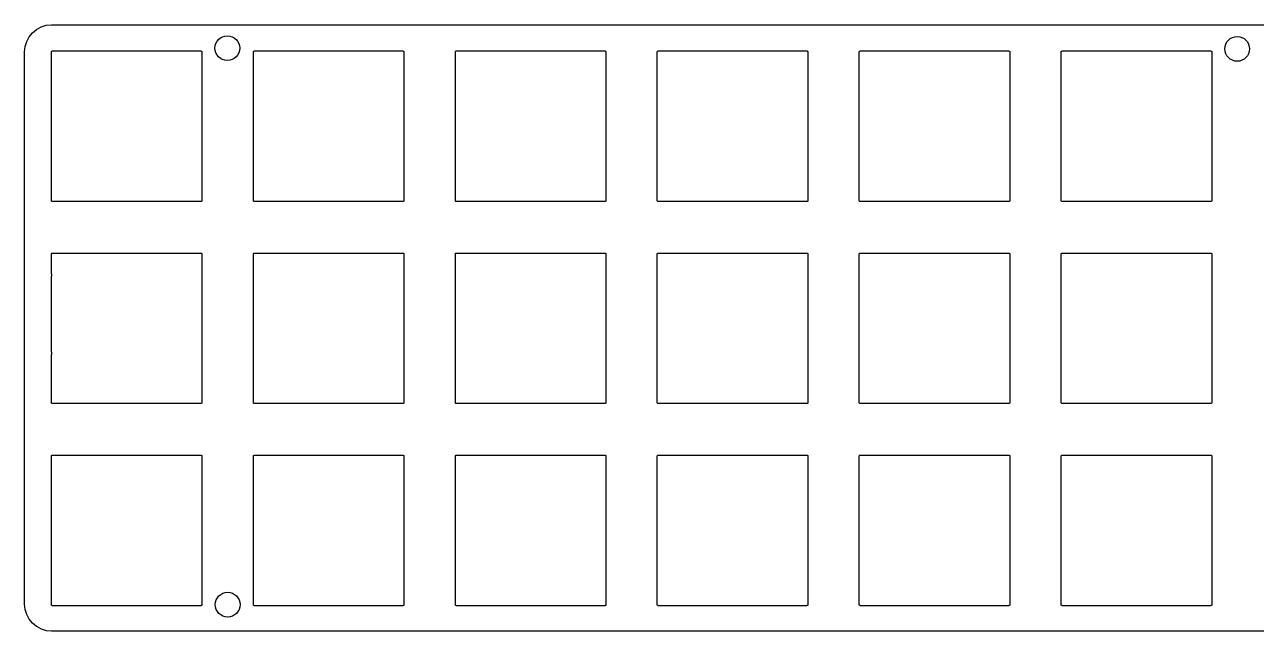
# Model space of a CAD drawing. Extents: x 1.1 to 10.48, y -5.52 to -3.27.
# Drawn here: x 1.1 to 5.674, y -5.518 to -3.266 of the extents above; entities that cross this region are included whole.
import ezdxf

# ---------------------------------------------------------------- set-up
doc = ezdxf.new("R2010")
doc.units = 0
doc.header["$MEASUREMENT"] = 0
doc.layers.get('0').update_dxf_attribs({"linetype": 'CONTINUOUS'})
doc.layers.get('DEFPOINTS').update_dxf_attribs({"linetype": 'CONTINUOUS'})
doc.layers.add('BLACK', color=7, linetype='CONTINUOUS')

msp = doc.modelspace()

# ---------------------------------------------------------------- linework, layer by layer
at = {"linetype": 'BYBLOCK'}
for p, q in [((1.19939, -4.19228), (1.19939, -4.20016)), ((1.19939, -4.48228), (1.19939, -4.49016))]:
    msp.add_line(p, q, dxfattribs=at)
at = {"layer": 'BLACK', "linetype": 'CONTINUOUS'}
for p, q in [((1.12936, -3.29608), (1.14432, -3.2837)), ((1.14432, -3.2837), (1.14433, -3.28369)), ((1.14432, -3.2837), (1.14432, -3.2837)), ((1.14432, -3.2837), (1.14432, -3.2837)), ((1.14433, -3.28369), (1.14441, -3.28364)), ((1.14441, -3.28364), (1.14448, -3.28359)), ((1.14448, -3.28359), (1.16156, -3.27435)), ((1.16156, -3.27435), (1.16157, -3.27435)), ((1.16157, -3.27435), (1.16166, -3.27431)), ((1.16166, -3.27431), (1.16174, -3.27428)), ((1.16174, -3.27428), (1.18029, -3.26854)), ((1.18029, -3.26854), (1.1803, -3.26853)), ((1.18029, -3.26854), (1.18029, -3.26854)), ((1.1803, -3.26853), (1.18039, -3.26852)), ((1.18039, -3.26852), (1.18048, -3.2685)), ((1.18048, -3.2685), (1.19979, -3.26647)), ((1.19979, -3.26647), (1.1998, -3.26647)), ((1.1998, -3.26647), (1.19985, -3.26647)), ((1.19985, -3.26647), (1.19989, -3.26646)), ((1.19989, -3.26646), (1.20054, -3.26646)), ((1.20054, -3.26646), (1.20054, -3.26646)), ((1.20054, -3.26646), (1.20057, -3.26646)), ((1.20057, -3.26646), (1.20058, -3.26646)), ((1.20058, -3.26646), (1.2006, -3.26646)), ((1.2006, -3.26646), (10.37525, -3.26616)), ((1.10204, -3.34733), (1.10765, -3.32874)), ((1.10765, -3.32874), (1.10766, -3.32873)), ((1.10766, -3.32873), (1.10769, -3.32865)), ((1.10769, -3.32865), (1.10773, -3.32857)), ((1.10773, -3.32857), (1.11684, -3.31142)), ((1.11684, -3.31142), (1.11685, -3.31141)), ((1.11685, -3.31141), (1.1169, -3.31133)), ((1.1169, -3.31133), (1.11695, -3.31126)), ((1.11695, -3.31126), (1.12922, -3.29621)), ((1.12922, -3.29621), (1.12923, -3.2962)), ((1.12923, -3.2962), (1.1293, -3.29614)), ((1.1293, -3.29614), (1.12936, -3.29608)), ((1.1, -5.41699), (1.1001, -3.3669)), ((1.1001, -3.3669), (1.10011, -3.36685)), ((1.10011, -3.36685), (1.102, -3.34752)), ((1.10011, -3.36685), (1.10011, -3.36685)), ((1.102, -3.34751), (1.10202, -3.34742)), ((1.102, -3.34752), (1.102, -3.34751)), ((1.10202, -3.34742), (1.10204, -3.34733)), ((1.19937, -3.36783), (1.19945, -3.36706)), ((1.19939, -3.36803), (1.19937, -3.36783)), ((1.19939, -3.91885), (1.19939, -3.36803)), ((1.19945, -3.36706), (1.19967, -3.36632)), ((1.19967, -3.36632), (1.20004, -3.36564)), ((1.20004, -3.36564), (1.20053, -3.36504)), ((1.20053, -3.36504), (1.20113, -3.36455)), ((1.20113, -3.36455), (1.20182, -3.36418)), ((1.20182, -3.36418), (1.20256, -3.36395)), ((1.20256, -3.36395), (1.20314, -3.3639)), ((1.20314, -3.3639), (1.20333, -3.36388)), ((1.20333, -3.36388), (1.20352, -3.3639)), ((1.20352, -3.3639), (1.7543, -3.3639)), ((1.7543, -3.3639), (1.75449, -3.36388)), ((1.75449, -3.36388), (1.75469, -3.3639)), ((1.75469, -3.3639), (1.75526, -3.36395)), ((1.75526, -3.36395), (1.75601, -3.36418)), ((1.75601, -3.36418), (1.75669, -3.36455)), ((1.75669, -3.36455), (1.75729, -3.36504)), ((1.75729, -3.36504), (1.75778, -3.36564)), ((1.75778, -3.36564), (1.75815, -3.36632)), ((1.75815, -3.36632), (1.75837, -3.36706)), ((1.75837, -3.36706), (1.75845, -3.36783)), ((1.75845, -3.36783), (1.75843, -3.36803)), ((1.75843, -3.36803), (1.75843, -3.91885)), ((1.94938, -3.36783), (1.94945, -3.36706)), ((1.94939, -3.36803), (1.94938, -3.36783)), ((1.94939, -3.91885), (1.94939, -3.36803)), ((1.94945, -3.36706), (1.94968, -3.36632)), ((1.94968, -3.36632), (1.95004, -3.36564)), ((1.95004, -3.36564), (1.95053, -3.36504)), ((1.95053, -3.36504), (1.95113, -3.36455)), ((1.95113, -3.36455), (1.95182, -3.36418)), ((1.95182, -3.36418), (1.95256, -3.36395)), ((1.95256, -3.36395), (1.95314, -3.3639)), ((1.95314, -3.3639), (1.95333, -3.36388)), ((1.95333, -3.36388), (1.95352, -3.3639)), ((1.95352, -3.3639), (2.50429, -3.3639)), ((2.50429, -3.3639), (2.50448, -3.36388)), ((2.50448, -3.36388), (2.50468, -3.3639)), ((2.50468, -3.3639), (2.50526, -3.36395)), ((2.50526, -3.36395), (2.506, -3.36418)), ((2.506, -3.36418), (2.50668, -3.36455)), ((2.50668, -3.36455), (2.50728, -3.36504)), ((2.50728, -3.36504), (2.50777, -3.36564)), ((2.50777, -3.36564), (2.50814, -3.36632)), ((2.50814, -3.36632), (2.50836, -3.36706)), ((2.50836, -3.36706), (2.50844, -3.36783)), ((2.50844, -3.36783), (2.50842, -3.36803)), ((2.50842, -3.36803), (2.50842, -3.91885)), ((2.69938, -3.36783), (2.69945, -3.36706)), ((2.69939, -3.36803), (2.69938, -3.36783)), ((2.69939, -3.91885), (2.69939, -3.36803)), ((2.69945, -3.36706), (2.69968, -3.36632)), ((2.69968, -3.36632), (2.70004, -3.36564)), ((2.70004, -3.36564), (2.70053, -3.36504)), ((2.70053, -3.36504), (2.70113, -3.36455)), ((2.70113, -3.36455), (2.70182, -3.36418)), ((2.70182, -3.36418), (2.70256, -3.36395)), ((2.70256, -3.36395), (2.70314, -3.3639)), ((2.70314, -3.3639), (2.70333, -3.36388)), ((2.70333, -3.36388), (2.70352, -3.3639)), ((2.70352, -3.3639), (3.25429, -3.3639)), ((3.25429, -3.3639), (3.25448, -3.36388)), ((3.25448, -3.36388), (3.25468, -3.3639)), ((3.25468, -3.3639), (3.25526, -3.36395)), ((3.25526, -3.36395), (3.256, -3.36418)), ((3.256, -3.36418), (3.25668, -3.36455)), ((3.25668, -3.36455), (3.25728, -3.36504)), ((3.25728, -3.36504), (3.25777, -3.36564)), ((3.25777, -3.36564), (3.25814, -3.36632)), ((3.25814, -3.36632), (3.25836, -3.36706)), ((3.25836, -3.36706), (3.25844, -3.36783)), ((3.25844, -3.36783), (3.25842, -3.36803)), ((3.25842, -3.36803), (3.25842, -3.91885)), ((3.44938, -3.36783), (3.44945, -3.36706)), ((3.44939, -3.36803), (3.44938, -3.36783)), ((3.44939, -3.91885), (3.44939, -3.36803)), ((3.44945, -3.36706), (3.44968, -3.36632)), ((3.44968, -3.36632), (3.45004, -3.36564)), ((3.45004, -3.36564), (3.45053, -3.36504)), ((3.45053, -3.36504), (3.45113, -3.36455)), ((3.45113, -3.36455), (3.45182, -3.36418)), ((3.45182, -3.36418), (3.45256, -3.36395)), ((3.45256, -3.36395), (3.45314, -3.3639)), ((3.45314, -3.3639), (3.45333, -3.36388)), ((3.45333, -3.36388), (3.45352, -3.3639)), ((3.45352, -3.3639), (4.00429, -3.3639)), ((4.00429, -3.3639), (4.00448, -3.36388)), ((4.00448, -3.36388), (4.00468, -3.3639)), ((4.00468, -3.3639), (4.00526, -3.36395)), ((4.00526, -3.36395), (4.006, -3.36418)), ((4.006, -3.36418), (4.00668, -3.36455)), ((4.00668, -3.36455), (4.00728, -3.36504)), ((4.00728, -3.36504), (4.00777, -3.36564)), ((4.00777, -3.36564), (4.00814, -3.36632)), ((4.00814, -3.36632), (4.00836, -3.36706)), ((4.00836, -3.36706), (4.00844, -3.36783)), ((4.00844, -3.36783), (4.00842, -3.36803)), ((4.00842, -3.36803), (4.00842, -3.91885)), ((4.19938, -3.36783), (4.19945, -3.36706)), ((4.19939, -3.36803), (4.19938, -3.36783)), ((4.19939, -3.91885), (4.19939, -3.36803)), ((4.19945, -3.36706), (4.19968, -3.36632)), ((4.19968, -3.36632), (4.20004, -3.36564)), ((4.20004, -3.36564), (4.20053, -3.36504)), ((4.20053, -3.36504), (4.20113, -3.36455)), ((4.20113, -3.36455), (4.20182, -3.36418)), ((4.20182, -3.36418), (4.20256, -3.36395)), ((4.20256, -3.36395), (4.20314, -3.3639)), ((4.20314, -3.3639), (4.20333, -3.36388)), ((4.20333, -3.36388), (4.20352, -3.3639)), ((4.20352, -3.3639), (4.75429, -3.3639)), ((4.75429, -3.3639), (4.75448, -3.36388)), ((4.75448, -3.36388), (4.75468, -3.3639)), ((4.75468, -3.3639), (4.75526, -3.36395)), ((4.75526, -3.36395), (4.756, -3.36418)), ((4.756, -3.36418), (4.75668, -3.36455)), ((4.75668, -3.36455), (4.75728, -3.36504)), ((4.75728, -3.36504), (4.75777, -3.36564)), ((4.75777, -3.36564), (4.75814, -3.36632)), ((4.75814, -3.36632), (4.75836, -3.36706)), ((4.75836, -3.36706), (4.75844, -3.36783)), ((4.75844, -3.36783), (4.75842, -3.36803)), ((4.75842, -3.36803), (4.75842, -3.91885)), ((4.94932, -3.36783), (4.9494, -3.36706)), ((4.94934, -3.36803), (4.94932, -3.36783)), ((4.94934, -3.91885), (4.94934, -3.36803)), ((4.9494, -3.36706), (4.94962, -3.36632)), ((4.94962, -3.36632), (4.94999, -3.36564)), ((4.94999, -3.36564), (4.95048, -3.36504)), ((4.95048, -3.36504), (4.95108, -3.36455)), ((4.95108, -3.36455), (4.95176, -3.36418)), ((4.95176, -3.36418), (4.9525, -3.36395)), ((4.9525, -3.36395), (4.95308, -3.3639)), ((4.95308, -3.3639), (4.95328, -3.36388)), ((4.95328, -3.36388), (4.95347, -3.3639)), ((4.95347, -3.3639), (5.50429, -3.3639)), ((5.50429, -3.3639), (5.50448, -3.36388)), ((5.50448, -3.36388), (5.50468, -3.3639)), ((5.50468, -3.3639), (5.50526, -3.36395)), ((5.50526, -3.36395), (5.506, -3.36418)), ((5.506, -3.36418), (5.50668, -3.36455)), ((5.50668, -3.36455), (5.50728, -3.36504)), ((5.50728, -3.36504), (5.50777, -3.36564)), ((5.50777, -3.36564), (5.50814, -3.36632)), ((5.50814, -3.36632), (5.50836, -3.36706)), ((5.50836, -3.36706), (5.50844, -3.36783)), ((5.50844, -3.36783), (5.50842, -3.36803)), ((5.50842, -3.36803), (5.50842, -3.91885)), ((1.19937, -3.91904), (1.19939, -3.91885)), ((1.19945, -3.91982), (1.19937, -3.91904)), ((1.19967, -3.92056), (1.19945, -3.91982)), ((1.20004, -3.92124), (1.19967, -3.92056)), ((1.20053, -3.92184), (1.20004, -3.92124)), ((1.20113, -3.92233), (1.20053, -3.92184)), ((1.20182, -3.9227), (1.20113, -3.92233)), ((1.20256, -3.92292), (1.20182, -3.9227)), ((1.20333, -3.923), (1.20256, -3.92292)), ((1.20352, -3.92298), (1.20333, -3.923)), ((1.7543, -3.92298), (1.20352, -3.92298)), ((1.75449, -3.923), (1.7543, -3.92298)), ((1.75469, -3.92298), (1.75449, -3.923)), ((1.75526, -3.92292), (1.75469, -3.92298)), ((1.75601, -3.9227), (1.75526, -3.92292)), ((1.75669, -3.92233), (1.75601, -3.9227)), ((1.75729, -3.92184), (1.75669, -3.92233)), ((1.75778, -3.92124), (1.75729, -3.92184)), ((1.75815, -3.92056), (1.75778, -3.92124)), ((1.75837, -3.91982), (1.75815, -3.92056)), ((1.75845, -3.91904), (1.75837, -3.91982)), ((1.75843, -3.91885), (1.75845, -3.91904)), ((1.94938, -3.91904), (1.94939, -3.91885)), ((1.94945, -3.91982), (1.94938, -3.91904)), ((1.94968, -3.92056), (1.94945, -3.91982)), ((1.95004, -3.92124), (1.94968, -3.92056)), ((1.95053, -3.92184), (1.95004, -3.92124)), ((1.95113, -3.92233), (1.95053, -3.92184)), ((1.95182, -3.9227), (1.95113, -3.92233)), ((1.95256, -3.92292), (1.95182, -3.9227)), ((1.95333, -3.923), (1.95256, -3.92292)), ((1.95352, -3.92298), (1.95333, -3.923)), ((2.50429, -3.92298), (1.95352, -3.92298)), ((2.50448, -3.923), (2.50429, -3.92298)), ((2.50468, -3.92298), (2.50448, -3.923)), ((2.50526, -3.92292), (2.50468, -3.92298)), ((2.506, -3.9227), (2.50526, -3.92292)), ((2.50668, -3.92233), (2.506, -3.9227)), ((2.50728, -3.92184), (2.50668, -3.92233)), ((2.50777, -3.92124), (2.50728, -3.92184)), ((2.50814, -3.92056), (2.50777, -3.92124)), ((2.50836, -3.91982), (2.50814, -3.92056)), ((2.50844, -3.91904), (2.50836, -3.91982)), ((2.50842, -3.91885), (2.50844, -3.91904)), ((2.69938, -3.91904), (2.69939, -3.91885)), ((2.69945, -3.91982), (2.69938, -3.91904)), ((2.69968, -3.92056), (2.69945, -3.91982)), ((2.70004, -3.92124), (2.69968, -3.92056)), ((2.70053, -3.92184), (2.70004, -3.92124)), ((2.70113, -3.92233), (2.70053, -3.92184)), ((2.70182, -3.9227), (2.70113, -3.92233)), ((2.70256, -3.92292), (2.70182, -3.9227)), ((2.70333, -3.923), (2.70256, -3.92292)), ((2.70352, -3.92298), (2.70333, -3.923)), ((3.25429, -3.92298), (2.70352, -3.92298)), ((3.25448, -3.923), (3.25429, -3.92298)), ((3.25468, -3.92298), (3.25448, -3.923)), ((3.25526, -3.92292), (3.25468, -3.92298)), ((3.256, -3.9227), (3.25526, -3.92292)), ((3.25668, -3.92233), (3.256, -3.9227)), ((3.25728, -3.92184), (3.25668, -3.92233)), ((3.25777, -3.92124), (3.25728, -3.92184)), ((3.25814, -3.92056), (3.25777, -3.92124)), ((3.25836, -3.91982), (3.25814, -3.92056)), ((3.25844, -3.91904), (3.25836, -3.91982)), ((3.25842, -3.91885), (3.25844, -3.91904)), ((3.44938, -3.91904), (3.44939, -3.91885)), ((3.44945, -3.91982), (3.44938, -3.91904)), ((3.44968, -3.92056), (3.44945, -3.91982)), ((3.45004, -3.92124), (3.44968, -3.92056)), ((3.45053, -3.92184), (3.45004, -3.92124)), ((3.45113, -3.92233), (3.45053, -3.92184)), ((3.45182, -3.9227), (3.45113, -3.92233)), ((3.45256, -3.92292), (3.45182, -3.9227)), ((3.45333, -3.923), (3.45256, -3.92292)), ((3.45352, -3.92298), (3.45333, -3.923)), ((4.00429, -3.92298), (3.45352, -3.92298)), ((4.00448, -3.923), (4.00429, -3.92298)), ((4.00468, -3.92298), (4.00448, -3.923)), ((4.00526, -3.92292), (4.00468, -3.92298)), ((4.006, -3.9227), (4.00526, -3.92292)), ((4.00668, -3.92233), (4.006, -3.9227)), ((4.00728, -3.92184), (4.00668, -3.92233)), ((4.00777, -3.92124), (4.00728, -3.92184)), ((4.00814, -3.92056), (4.00777, -3.92124)), ((4.00836, -3.91982), (4.00814, -3.92056)), ((4.00844, -3.91904), (4.00836, -3.91982)), ((4.00842, -3.91885), (4.00844, -3.91904)), ((4.19938, -3.91904), (4.19939, -3.91885)), ((4.19945, -3.91982), (4.19938, -3.91904)), ((4.19968, -3.92056), (4.19945, -3.91982)), ((4.20004, -3.92124), (4.19968, -3.92056)), ((4.20053, -3.92184), (4.20004, -3.92124)), ((4.20113, -3.92233), (4.20053, -3.92184)), ((4.20182, -3.9227), (4.20113, -3.92233)), ((4.20256, -3.92292), (4.20182, -3.9227)), ((4.20333, -3.923), (4.20256, -3.92292)), ((4.20352, -3.92298), (4.20333, -3.923)), ((4.75429, -3.92298), (4.20352, -3.92298)), ((4.75448, -3.923), (4.75429, -3.92298)), ((4.75468, -3.92298), (4.75448, -3.923)), ((4.75526, -3.92292), (4.75468, -3.92298)), ((4.756, -3.9227), (4.75526, -3.92292)), ((4.75668, -3.92233), (4.756, -3.9227)), ((4.75728, -3.92184), (4.75668, -3.92233)), ((4.75777, -3.92124), (4.75728, -3.92184)), ((4.75814, -3.92056), (4.75777, -3.92124)), ((4.75836, -3.91982), (4.75814, -3.92056)), ((4.75844, -3.91904), (4.75836, -3.91982)), ((4.75842, -3.91885), (4.75844, -3.91904)), ((4.94932, -3.91904), (4.94934, -3.91885)), ((4.9494, -3.91982), (4.94932, -3.91904)), ((4.94962, -3.92056), (4.9494, -3.91982)), ((4.94999, -3.92124), (4.94962, -3.92056)), ((4.95048, -3.92184), (4.94999, -3.92124)), ((4.95108, -3.92233), (4.95048, -3.92184)), ((4.95176, -3.9227), (4.95108, -3.92233)), ((4.9525, -3.92292), (4.95176, -3.9227)), ((4.95328, -3.923), (4.9525, -3.92292)), ((4.95347, -3.92298), (4.95328, -3.923)), ((5.50429, -3.92298), (4.95347, -3.92298)), ((5.50448, -3.923), (5.50429, -3.92298)), ((5.50468, -3.92298), (5.50448, -3.923)), ((5.50526, -3.92292), (5.50468, -3.92298)), ((5.506, -3.9227), (5.50526, -3.92292)), ((5.50668, -3.92233), (5.506, -3.9227)), ((5.50728, -3.92184), (5.50668, -3.92233)), ((5.50777, -3.92124), (5.50728, -3.92184)), ((5.50814, -3.92056), (5.50777, -3.92124)), ((5.50836, -3.91982), (5.50814, -3.92056)), ((5.50844, -3.91904), (5.50836, -3.91982)), ((5.50842, -3.91885), (5.50844, -3.91904)), ((1.19945, -4.11706), (1.19967, -4.11632)), ((1.19967, -4.11632), (1.20004, -4.11564)), ((1.20004, -4.11564), (1.20053, -4.11504)), ((1.20053, -4.11504), (1.20113, -4.11455)), ((1.20113, -4.11455), (1.20182, -4.11418)), ((1.20182, -4.11418), (1.20256, -4.11395)), ((1.20256, -4.11395), (1.20314, -4.1139)), ((1.20314, -4.1139), (1.20333, -4.11388)), ((1.20333, -4.11388), (1.20352, -4.1139)), ((1.20352, -4.1139), (1.7543, -4.1139)), ((1.7543, -4.1139), (1.75449, -4.11388)), ((1.75449, -4.11388), (1.75469, -4.1139)), ((1.75469, -4.1139), (1.75526, -4.11395)), ((1.75526, -4.11395), (1.75601, -4.11418)), ((1.75601, -4.11418), (1.75669, -4.11455)), ((1.75669, -4.11455), (1.75729, -4.11504)), ((1.75729, -4.11504), (1.75778, -4.11564)), ((1.75778, -4.11564), (1.75815, -4.11632)), ((1.75815, -4.11632), (1.75837, -4.11706)), ((1.94945, -4.11706), (1.94968, -4.11632)), ((1.94968, -4.11632), (1.95004, -4.11564)), ((1.95004, -4.11564), (1.95053, -4.11504)), ((1.95053, -4.11504), (1.95113, -4.11455)), ((1.95113, -4.11455), (1.95182, -4.11418)), ((1.95182, -4.11418), (1.95256, -4.11395)), ((1.95256, -4.11395), (1.95314, -4.1139)), ((1.95314, -4.1139), (1.95333, -4.11388)), ((1.95333, -4.11388), (1.95352, -4.1139)), ((1.95352, -4.1139), (2.50429, -4.1139)), ((2.50429, -4.1139), (2.50448, -4.11388)), ((2.50448, -4.11388), (2.50468, -4.1139)), ((2.50468, -4.1139), (2.50526, -4.11395)), ((2.50526, -4.11395), (2.506, -4.11418)), ((2.506, -4.11418), (2.50668, -4.11455)), ((2.50668, -4.11455), (2.50728, -4.11504)), ((2.50728, -4.11504), (2.50777, -4.11564)), ((2.50777, -4.11564), (2.50814, -4.11632)), ((2.50814, -4.11632), (2.50836, -4.11706)), ((2.69945, -4.11706), (2.69968, -4.11632)), ((2.69968, -4.11632), (2.70004, -4.11564)), ((2.70004, -4.11564), (2.70053, -4.11504)), ((2.70053, -4.11504), (2.70113, -4.11455)), ((2.70113, -4.11455), (2.70182, -4.11418)), ((2.70182, -4.11418), (2.70256, -4.11395)), ((2.70256, -4.11395), (2.70314, -4.1139)), ((2.70314, -4.1139), (2.70333, -4.11388)), ((2.70333, -4.11388), (2.70352, -4.1139)), ((2.70352, -4.1139), (3.25429, -4.1139)), ((3.25429, -4.1139), (3.25448, -4.11388)), ((3.25448, -4.11388), (3.25468, -4.1139)), ((3.25468, -4.1139), (3.25526, -4.11395)), ((3.25526, -4.11395), (3.256, -4.11418)), ((3.256, -4.11418), (3.25668, -4.11455)), ((3.25668, -4.11455), (3.25728, -4.11504)), ((3.25728, -4.11504), (3.25777, -4.11564)), ((3.25777, -4.11564), (3.25814, -4.11632)), ((3.25814, -4.11632), (3.25836, -4.11706)), ((3.44945, -4.11706), (3.44968, -4.11632)), ((3.44968, -4.11632), (3.45004, -4.11564)), ((3.45004, -4.11564), (3.45053, -4.11504)), ((3.45053, -4.11504), (3.45113, -4.11455)), ((3.45113, -4.11455), (3.45182, -4.11418)), ((3.45182, -4.11418), (3.45256, -4.11395)), ((3.45256, -4.11395), (3.45314, -4.1139)), ((3.45314, -4.1139), (3.45333, -4.11388)), ((3.45333, -4.11388), (3.45352, -4.1139)), ((3.45352, -4.1139), (4.00429, -4.1139)), ((4.00429, -4.1139), (4.00448, -4.11388)), ((4.00448, -4.11388), (4.00468, -4.1139)), ((4.00468, -4.1139), (4.00526, -4.11395)), ((4.00526, -4.11395), (4.006, -4.11418)), ((4.006, -4.11418), (4.00668, -4.11455)), ((4.00668, -4.11455), (4.00728, -4.11504)), ((4.00728, -4.11504), (4.00777, -4.11564)), ((4.00777, -4.11564), (4.00814, -4.11632)), ((4.00814, -4.11632), (4.00836, -4.11706)), ((4.19945, -4.11706), (4.19968, -4.11632)), ((4.19968, -4.11632), (4.20004, -4.11564)), ((4.20004, -4.11564), (4.20053, -4.11504)), ((4.20053, -4.11504), (4.20113, -4.11455)), ((4.20113, -4.11455), (4.20182, -4.11418)), ((4.20182, -4.11418), (4.20256, -4.11395)), ((4.20256, -4.11395), (4.20314, -4.1139)), ((4.20314, -4.1139), (4.20333, -4.11388)), ((4.20333, -4.11388), (4.20352, -4.1139)), ((4.20352, -4.1139), (4.75429, -4.1139)), ((4.75429, -4.1139), (4.75448, -4.11388)), ((4.75448, -4.11388), (4.75468, -4.1139)), ((4.75468, -4.1139), (4.75526, -4.11395)), ((4.75526, -4.11395), (4.756, -4.11418)), ((4.756, -4.11418), (4.75668, -4.11455)), ((4.75668, -4.11455), (4.75728, -4.11504)), ((4.75728, -4.11504), (4.75777, -4.11564)), ((4.75777, -4.11564), (4.75814, -4.11632)), ((4.75814, -4.11632), (4.75836, -4.11706)), ((4.9494, -4.11706), (4.94962, -4.11632)), ((4.94962, -4.11632), (4.94999, -4.11564)), ((4.94999, -4.11564), (4.95048, -4.11504)), ((4.95048, -4.11504), (4.95108, -4.11455)), ((4.95108, -4.11455), (4.95176, -4.11418)), ((4.95176, -4.11418), (4.9525, -4.11395)), ((4.9525, -4.11395), (4.95308, -4.1139)), ((4.95308, -4.1139), (4.95328, -4.11388)), ((4.95328, -4.11388), (4.95347, -4.1139)), ((4.95347, -4.1139), (5.50429, -4.1139)), ((5.50429, -4.1139), (5.50448, -4.11388)), ((5.50448, -4.11388), (5.50468, -4.1139)), ((5.50468, -4.1139), (5.50526, -4.11395)), ((5.50526, -4.11395), (5.506, -4.11418)), ((5.506, -4.11418), (5.50668, -4.11455)), ((5.50668, -4.11455), (5.50728, -4.11504)), ((5.50728, -4.11504), (5.50777, -4.11564)), ((5.50777, -4.11564), (5.50814, -4.11632)), ((5.50814, -4.11632), (5.50836, -4.11706)), ((1.19937, -4.11783), (1.19945, -4.11706)), ((1.19939, -4.11803), (1.19937, -4.11783)), ((1.19939, -4.19228), (1.19939, -4.11803)), ((1.75837, -4.11706), (1.75845, -4.11783)), ((1.75845, -4.11783), (1.75843, -4.11803)), ((1.75843, -4.11803), (1.75843, -4.66886)), ((1.94938, -4.11783), (1.94945, -4.11706)), ((1.94939, -4.11803), (1.94938, -4.11783)), ((1.94939, -4.66886), (1.94939, -4.11803)), ((2.50836, -4.11706), (2.50844, -4.11783)), ((2.50844, -4.11783), (2.50842, -4.11803)), ((2.50842, -4.11803), (2.50842, -4.66886)), ((2.69938, -4.11783), (2.69945, -4.11706)), ((2.69939, -4.11803), (2.69938, -4.11783)), ((2.69939, -4.66886), (2.69939, -4.11803)), ((3.25836, -4.11706), (3.25844, -4.11783)), ((3.25844, -4.11783), (3.25842, -4.11803)), ((3.25842, -4.11803), (3.25842, -4.66886)), ((3.44938, -4.11783), (3.44945, -4.11706)), ((3.44939, -4.11803), (3.44938, -4.11783)), ((3.44939, -4.66886), (3.44939, -4.11803)), ((4.00836, -4.11706), (4.00844, -4.11783)), ((4.00844, -4.11783), (4.00842, -4.11803)), ((4.00842, -4.11803), (4.00842, -4.66886)), ((4.19938, -4.11783), (4.19945, -4.11706)), ((4.19939, -4.11803), (4.19938, -4.11783)), ((4.19939, -4.66886), (4.19939, -4.11803)), ((4.75836, -4.11706), (4.75844, -4.11783)), ((4.75844, -4.11783), (4.75842, -4.11803)), ((4.75842, -4.11803), (4.75842, -4.66886)), ((4.94932, -4.11783), (4.9494, -4.11706)), ((4.94934, -4.11803), (4.94932, -4.11783)), ((4.94934, -4.66886), (4.94934, -4.11803)), ((5.50836, -4.11706), (5.50844, -4.11783)), ((5.50844, -4.11783), (5.50842, -4.11803)), ((5.50842, -4.11803), (5.50842, -4.66886)), ((1.19939, -4.48228), (1.19939, -4.20016)), ((1.19939, -4.66886), (1.19939, -4.49016)), ((1.19937, -4.66905), (1.19939, -4.66886)), ((1.19945, -4.66982), (1.19937, -4.66905)), ((1.19967, -4.67057), (1.19945, -4.66982)), ((1.20004, -4.67125), (1.19967, -4.67057)), ((1.20046, -4.67176), (1.20004, -4.67125)), ((1.20053, -4.67185), (1.20046, -4.67176)), ((1.20113, -4.67234), (1.20053, -4.67185)), ((1.20182, -4.67271), (1.20113, -4.67234)), ((1.20256, -4.67293), (1.20182, -4.67271)), ((1.20333, -4.67301), (1.20256, -4.67293)), ((1.20352, -4.67299), (1.20333, -4.67301)), ((1.7543, -4.67299), (1.20352, -4.67299)), ((1.75449, -4.67301), (1.7543, -4.67299)), ((1.75469, -4.67299), (1.75449, -4.67301)), ((1.75526, -4.67293), (1.75469, -4.67299)), ((1.75601, -4.67271), (1.75526, -4.67293)), ((1.75669, -4.67234), (1.75601, -4.67271)), ((1.75729, -4.67185), (1.75669, -4.67234)), ((1.75778, -4.67125), (1.75729, -4.67185)), ((1.75815, -4.67057), (1.75778, -4.67125)), ((1.75837, -4.66982), (1.75815, -4.67057)), ((1.75845, -4.66905), (1.75837, -4.66982)), ((1.75843, -4.66886), (1.75845, -4.66905)), ((1.94938, -4.66905), (1.94939, -4.66886)), ((1.94945, -4.66982), (1.94938, -4.66905)), ((1.94968, -4.67057), (1.94945, -4.66982)), ((1.95004, -4.67125), (1.94968, -4.67057)), ((1.95046, -4.67176), (1.95004, -4.67125)), ((1.95053, -4.67185), (1.95046, -4.67176)), ((1.95113, -4.67234), (1.95053, -4.67185)), ((1.95182, -4.67271), (1.95113, -4.67234)), ((1.95256, -4.67293), (1.95182, -4.67271)), ((1.95333, -4.67301), (1.95256, -4.67293)), ((1.95352, -4.67299), (1.95333, -4.67301)), ((2.50429, -4.67299), (1.95352, -4.67299)), ((2.50448, -4.67301), (2.50429, -4.67299)), ((2.50468, -4.67299), (2.50448, -4.67301)), ((2.50526, -4.67293), (2.50468, -4.67299)), ((2.506, -4.67271), (2.50526, -4.67293)), ((2.50668, -4.67234), (2.506, -4.67271)), ((2.50728, -4.67185), (2.50668, -4.67234)), ((2.50777, -4.67125), (2.50728, -4.67185)), ((2.50814, -4.67057), (2.50777, -4.67125)), ((2.50836, -4.66982), (2.50814, -4.67057)), ((2.50844, -4.66905), (2.50836, -4.66982)), ((2.50842, -4.66886), (2.50844, -4.66905)), ((2.69938, -4.66905), (2.69939, -4.66886)), ((2.69945, -4.66982), (2.69938, -4.66905)), ((2.69968, -4.67057), (2.69945, -4.66982)), ((2.70004, -4.67125), (2.69968, -4.67057)), ((2.70046, -4.67176), (2.70004, -4.67125)), ((2.70053, -4.67185), (2.70046, -4.67176)), ((2.70113, -4.67234), (2.70053, -4.67185)), ((2.70182, -4.67271), (2.70113, -4.67234)), ((2.70256, -4.67293), (2.70182, -4.67271)), ((2.70333, -4.67301), (2.70256, -4.67293)), ((2.70352, -4.67299), (2.70333, -4.67301)), ((3.25429, -4.67299), (2.70352, -4.67299)), ((3.25448, -4.67301), (3.25429, -4.67299)), ((3.25468, -4.67299), (3.25448, -4.67301)), ((3.25526, -4.67293), (3.25468, -4.67299)), ((3.256, -4.67271), (3.25526, -4.67293)), ((3.25668, -4.67234), (3.256, -4.67271)), ((3.25728, -4.67185), (3.25668, -4.67234)), ((3.25777, -4.67125), (3.25728, -4.67185)), ((3.25814, -4.67057), (3.25777, -4.67125)), ((3.25836, -4.66982), (3.25814, -4.67057)), ((3.25844, -4.66905), (3.25836, -4.66982)), ((3.25842, -4.66886), (3.25844, -4.66905)), ((3.44938, -4.66905), (3.44939, -4.66886)), ((3.44945, -4.66982), (3.44938, -4.66905)), ((3.44968, -4.67057), (3.44945, -4.66982)), ((3.45004, -4.67125), (3.44968, -4.67057)), ((3.45046, -4.67176), (3.45004, -4.67125)), ((3.45053, -4.67185), (3.45046, -4.67176)), ((3.45113, -4.67234), (3.45053, -4.67185)), ((3.45182, -4.67271), (3.45113, -4.67234)), ((3.45256, -4.67293), (3.45182, -4.67271)), ((3.45333, -4.67301), (3.45256, -4.67293)), ((3.45352, -4.67299), (3.45333, -4.67301)), ((4.00429, -4.67299), (3.45352, -4.67299)), ((4.00448, -4.67301), (4.00429, -4.67299)), ((4.00468, -4.67299), (4.00448, -4.67301)), ((4.00526, -4.67293), (4.00468, -4.67299)), ((4.006, -4.67271), (4.00526, -4.67293)), ((4.00668, -4.67234), (4.006, -4.67271)), ((4.00728, -4.67185), (4.00668, -4.67234)), ((4.00777, -4.67125), (4.00728, -4.67185)), ((4.00814, -4.67057), (4.00777, -4.67125)), ((4.00836, -4.66982), (4.00814, -4.67057)), ((4.00844, -4.66905), (4.00836, -4.66982)), ((4.00842, -4.66886), (4.00844, -4.66905)), ((4.19938, -4.66905), (4.19939, -4.66886)), ((4.19945, -4.66982), (4.19938, -4.66905)), ((4.19968, -4.67057), (4.19945, -4.66982)), ((4.20004, -4.67125), (4.19968, -4.67057)), ((4.20046, -4.67176), (4.20004, -4.67125)), ((4.20053, -4.67185), (4.20046, -4.67176)), ((4.20113, -4.67234), (4.20053, -4.67185)), ((4.20182, -4.67271), (4.20113, -4.67234)), ((4.20256, -4.67293), (4.20182, -4.67271)), ((4.20333, -4.67301), (4.20256, -4.67293)), ((4.20352, -4.67299), (4.20333, -4.67301)), ((4.75429, -4.67299), (4.20352, -4.67299)), ((4.75448, -4.67301), (4.75429, -4.67299)), ((4.75468, -4.67299), (4.75448, -4.67301)), ((4.75526, -4.67293), (4.75468, -4.67299)), ((4.756, -4.67271), (4.75526, -4.67293)), ((4.75668, -4.67234), (4.756, -4.67271)), ((4.75728, -4.67185), (4.75668, -4.67234)), ((4.75777, -4.67125), (4.75728, -4.67185)), ((4.75814, -4.67057), (4.75777, -4.67125)), ((4.75836, -4.66982), (4.75814, -4.67057)), ((4.75844, -4.66905), (4.75836, -4.66982)), ((4.75842, -4.66886), (4.75844, -4.66905)), ((4.94932, -4.66905), (4.94934, -4.66886)), ((4.9494, -4.66982), (4.94932, -4.66905)), ((4.94962, -4.67057), (4.9494, -4.66982)), ((4.94999, -4.67125), (4.94962, -4.67057)), ((4.9504, -4.67176), (4.94999, -4.67125)), ((4.95048, -4.67185), (4.9504, -4.67176)), ((4.95108, -4.67234), (4.95048, -4.67185)), ((4.95176, -4.67271), (4.95108, -4.67234)), ((4.9525, -4.67293), (4.95176, -4.67271)), ((4.95328, -4.67301), (4.9525, -4.67293)), ((4.95347, -4.67299), (4.95328, -4.67301)), ((5.50429, -4.67299), (4.95347, -4.67299)), ((5.50448, -4.67301), (5.50429, -4.67299)), ((5.50468, -4.67299), (5.50448, -4.67301)), ((5.50526, -4.67293), (5.50468, -4.67299)), ((5.506, -4.67271), (5.50526, -4.67293)), ((5.50668, -4.67234), (5.506, -4.67271)), ((5.50728, -4.67185), (5.50668, -4.67234)), ((5.50777, -4.67125), (5.50728, -4.67185)), ((5.50814, -4.67057), (5.50777, -4.67125)), ((5.50836, -4.66982), (5.50814, -4.67057)), ((5.50844, -4.66905), (5.50836, -4.66982)), ((5.50842, -4.66886), (5.50844, -4.66905)), ((1.19937, -4.86783), (1.19945, -4.86706)), ((1.19939, -4.86803), (1.19937, -4.86783)), ((1.19939, -5.41886), (1.19939, -4.86803)), ((1.19945, -4.86706), (1.19967, -4.86632)), ((1.19967, -4.86632), (1.20004, -4.86564)), ((1.20004, -4.86564), (1.20053, -4.86504)), ((1.20053, -4.86504), (1.20113, -4.86455)), ((1.20113, -4.86455), (1.20182, -4.86418)), ((1.20182, -4.86418), (1.20256, -4.86395)), ((1.20256, -4.86395), (1.20314, -4.8639)), ((1.20314, -4.8639), (1.20333, -4.86388)), ((1.20333, -4.86388), (1.20352, -4.8639)), ((1.20352, -4.8639), (1.7543, -4.8639)), ((1.7543, -4.8639), (1.75449, -4.86388)), ((1.75449, -4.86388), (1.75469, -4.8639)), ((1.75469, -4.8639), (1.75526, -4.86395)), ((1.75526, -4.86395), (1.75601, -4.86418)), ((1.75601, -4.86418), (1.75669, -4.86455)), ((1.75669, -4.86455), (1.75729, -4.86504)), ((1.75729, -4.86504), (1.75778, -4.86564)), ((1.75778, -4.86564), (1.75815, -4.86632)), ((1.75815, -4.86632), (1.75837, -4.86706)), ((1.75837, -4.86706), (1.75845, -4.86783)), ((1.75845, -4.86783), (1.75843, -4.86803)), ((1.75843, -4.86803), (1.75843, -5.41886)), ((1.94938, -4.86783), (1.94945, -4.86706)), ((1.94939, -4.86803), (1.94938, -4.86783)), ((1.94939, -5.41886), (1.94939, -4.86803)), ((1.94945, -4.86706), (1.94968, -4.86632)), ((1.94968, -4.86632), (1.95004, -4.86564)), ((1.95004, -4.86564), (1.95053, -4.86504)), ((1.95053, -4.86504), (1.95113, -4.86455)), ((1.95113, -4.86455), (1.95182, -4.86418)), ((1.95182, -4.86418), (1.95256, -4.86395)), ((1.95256, -4.86395), (1.95314, -4.8639)), ((1.95314, -4.8639), (1.95333, -4.86388)), ((1.95333, -4.86388), (1.95352, -4.8639)), ((1.95352, -4.8639), (2.50429, -4.8639)), ((2.50429, -4.8639), (2.50448, -4.86388)), ((2.50448, -4.86388), (2.50468, -4.8639)), ((2.50468, -4.8639), (2.50526, -4.86395)), ((2.50526, -4.86395), (2.506, -4.86418)), ((2.506, -4.86418), (2.50668, -4.86455)), ((2.50668, -4.86455), (2.50728, -4.86504)), ((2.50728, -4.86504), (2.50777, -4.86564)), ((2.50777, -4.86564), (2.50814, -4.86632)), ((2.50814, -4.86632), (2.50836, -4.86706)), ((2.50836, -4.86706), (2.50844, -4.86783)), ((2.50844, -4.86783), (2.50842, -4.86803)), ((2.50842, -4.86803), (2.50842, -5.41886)), ((2.69938, -4.86783), (2.69945, -4.86706)), ((2.69939, -4.86803), (2.69938, -4.86783)), ((2.69939, -5.41886), (2.69939, -4.86803)), ((2.69945, -4.86706), (2.69968, -4.86632)), ((2.69968, -4.86632), (2.70004, -4.86564)), ((2.70004, -4.86564), (2.70053, -4.86504)), ((2.70053, -4.86504), (2.70113, -4.86455)), ((2.70113, -4.86455), (2.70182, -4.86418)), ((2.70182, -4.86418), (2.70256, -4.86395)), ((2.70256, -4.86395), (2.70314, -4.8639)), ((2.70314, -4.8639), (2.70333, -4.86388)), ((2.70333, -4.86388), (2.70352, -4.8639)), ((2.70352, -4.8639), (3.25429, -4.8639)), ((3.25429, -4.8639), (3.25448, -4.86388)), ((3.25448, -4.86388), (3.25468, -4.8639)), ((3.25468, -4.8639), (3.25526, -4.86395)), ((3.25526, -4.86395), (3.256, -4.86418)), ((3.256, -4.86418), (3.25668, -4.86455)), ((3.25668, -4.86455), (3.25728, -4.86504)), ((3.25728, -4.86504), (3.25777, -4.86564)), ((3.25777, -4.86564), (3.25814, -4.86632)), ((3.25814, -4.86632), (3.25836, -4.86706)), ((3.25836, -4.86706), (3.25844, -4.86783)), ((3.25844, -4.86783), (3.25842, -4.86803)), ((3.25842, -4.86803), (3.25842, -5.41886)), ((3.44938, -4.86783), (3.44945, -4.86706)), ((3.44939, -4.86803), (3.44938, -4.86783)), ((3.44939, -5.41886), (3.44939, -4.86803)), ((3.44945, -4.86706), (3.44968, -4.86632)), ((3.44968, -4.86632), (3.45004, -4.86564)), ((3.45004, -4.86564), (3.45053, -4.86504)), ((3.45053, -4.86504), (3.45113, -4.86455)), ((3.45113, -4.86455), (3.45182, -4.86418)), ((3.45182, -4.86418), (3.45256, -4.86395)), ((3.45256, -4.86395), (3.45314, -4.8639)), ((3.45314, -4.8639), (3.45333, -4.86388)), ((3.45333, -4.86388), (3.45352, -4.8639)), ((3.45352, -4.8639), (4.00429, -4.8639)), ((4.00429, -4.8639), (4.00448, -4.86388)), ((4.00448, -4.86388), (4.00468, -4.8639)), ((4.00468, -4.8639), (4.00526, -4.86395)), ((4.00526, -4.86395), (4.006, -4.86418)), ((4.006, -4.86418), (4.00668, -4.86455)), ((4.00668, -4.86455), (4.00728, -4.86504)), ((4.00728, -4.86504), (4.00777, -4.86564)), ((4.00777, -4.86564), (4.00814, -4.86632)), ((4.00814, -4.86632), (4.00836, -4.86706)), ((4.00836, -4.86706), (4.00844, -4.86783)), ((4.00844, -4.86783), (4.00842, -4.86803)), ((4.00842, -4.86803), (4.00842, -5.41886)), ((4.19938, -4.86783), (4.19945, -4.86706)), ((4.19939, -4.86803), (4.19938, -4.86783)), ((4.19939, -5.41886), (4.19939, -4.86803)), ((4.19945, -4.86706), (4.19968, -4.86632)), ((4.19968, -4.86632), (4.20004, -4.86564)), ((4.20004, -4.86564), (4.20053, -4.86504)), ((4.20053, -4.86504), (4.20113, -4.86455)), ((4.20113, -4.86455), (4.20182, -4.86418)), ((4.20182, -4.86418), (4.20256, -4.86395)), ((4.20256, -4.86395), (4.20314, -4.8639)), ((4.20314, -4.8639), (4.20333, -4.86388)), ((4.20333, -4.86388), (4.20352, -4.8639)), ((4.20352, -4.8639), (4.75429, -4.8639)), ((4.75429, -4.8639), (4.75448, -4.86388)), ((4.75448, -4.86388), (4.75468, -4.8639)), ((4.75468, -4.8639), (4.75526, -4.86395)), ((4.75526, -4.86395), (4.756, -4.86418)), ((4.756, -4.86418), (4.75668, -4.86455)), ((4.75668, -4.86455), (4.75728, -4.86504)), ((4.75728, -4.86504), (4.75777, -4.86564)), ((4.75777, -4.86564), (4.75814, -4.86632)), ((4.75814, -4.86632), (4.75836, -4.86706)), ((4.75836, -4.86706), (4.75844, -4.86783)), ((4.75844, -4.86783), (4.75842, -4.86803)), ((4.75842, -4.86803), (4.75842, -5.41886)), ((4.94932, -4.86783), (4.9494, -4.86706)), ((4.94934, -4.86803), (4.94932, -4.86783)), ((4.94934, -5.41886), (4.94934, -4.86803)), ((4.9494, -4.86706), (4.94962, -4.86632)), ((4.94962, -4.86632), (4.94999, -4.86564)), ((4.94999, -4.86564), (4.95048, -4.86504)), ((4.95048, -4.86504), (4.95108, -4.86455)), ((4.95108, -4.86455), (4.95176, -4.86418)), ((4.95176, -4.86418), (4.9525, -4.86395)), ((4.9525, -4.86395), (4.95308, -4.8639)), ((4.95308, -4.8639), (4.95328, -4.86388)), ((4.95328, -4.86388), (4.95347, -4.8639)), ((4.95347, -4.8639), (5.50429, -4.8639)), ((5.50429, -4.8639), (5.50448, -4.86388)), ((5.50448, -4.86388), (5.50468, -4.8639)), ((5.50468, -4.8639), (5.50526, -4.86395)), ((5.50526, -4.86395), (5.506, -4.86418)), ((5.506, -4.86418), (5.50668, -4.86455)), ((5.50668, -4.86455), (5.50728, -4.86504)), ((5.50728, -4.86504), (5.50777, -4.86564)), ((5.50777, -4.86564), (5.50814, -4.86632)), ((5.50814, -4.86632), (5.50836, -4.86706)), ((5.50836, -4.86706), (5.50844, -4.86783)), ((5.50844, -4.86783), (5.50842, -4.86803)), ((5.50842, -4.86803), (5.50842, -5.41886)), ((1.1, -5.41722), (1.1, -5.41699)), ((1.1, -5.41699), (1.1, -5.41699)), ((1.10001, -5.41726), (1.1, -5.41722)), ((1.10001, -5.4173), (1.10001, -5.41726)), ((1.10001, -5.41732), (1.10001, -5.4173)), ((1.10197, -5.43674), (1.10001, -5.41732)), ((1.10198, -5.43682), (1.10197, -5.43674)), ((1.102, -5.43691), (1.10198, -5.43682)), ((1.102, -5.43692), (1.102, -5.43691)), ((1.1077, -5.45559), (1.102, -5.43692)), ((1.19937, -5.41905), (1.19939, -5.41886)), ((1.19945, -5.41982), (1.19937, -5.41905)), ((1.19967, -5.42057), (1.19945, -5.41982)), ((1.20004, -5.42125), (1.19967, -5.42057)), ((1.20053, -5.42185), (1.20004, -5.42125)), ((1.20113, -5.42234), (1.20053, -5.42185)), ((1.20182, -5.42271), (1.20113, -5.42234)), ((1.20256, -5.42293), (1.20182, -5.42271)), ((1.20333, -5.42301), (1.20256, -5.42293)), ((1.20352, -5.42299), (1.20333, -5.42301)), ((1.7543, -5.42299), (1.20352, -5.42299)), ((1.75449, -5.42301), (1.7543, -5.42299)), ((1.75469, -5.42299), (1.75449, -5.42301)), ((1.75526, -5.42293), (1.75469, -5.42299)), ((1.75601, -5.42271), (1.75526, -5.42293)), ((1.75669, -5.42234), (1.75601, -5.42271)), ((1.75729, -5.42185), (1.75669, -5.42234)), ((1.75778, -5.42125), (1.75729, -5.42185)), ((1.75815, -5.42057), (1.75778, -5.42125)), ((1.75837, -5.41982), (1.75815, -5.42057)), ((1.75845, -5.41905), (1.75837, -5.41982)), ((1.75843, -5.41886), (1.75845, -5.41905)), ((1.94938, -5.41905), (1.94939, -5.41886)), ((1.94945, -5.41982), (1.94938, -5.41905)), ((1.94968, -5.42057), (1.94945, -5.41982)), ((1.95004, -5.42125), (1.94968, -5.42057)), ((1.95053, -5.42185), (1.95004, -5.42125)), ((1.95113, -5.42234), (1.95053, -5.42185)), ((1.95182, -5.42271), (1.95113, -5.42234)), ((1.95256, -5.42293), (1.95182, -5.42271)), ((1.95333, -5.42301), (1.95256, -5.42293)), ((1.95352, -5.42299), (1.95333, -5.42301)), ((2.50429, -5.42299), (1.95352, -5.42299)), ((2.50448, -5.42301), (2.50429, -5.42299)), ((2.50468, -5.42299), (2.50448, -5.42301)), ((2.50526, -5.42293), (2.50468, -5.42299)), ((2.506, -5.42271), (2.50526, -5.42293)), ((2.50668, -5.42234), (2.506, -5.42271)), ((2.50728, -5.42185), (2.50668, -5.42234)), ((2.50777, -5.42125), (2.50728, -5.42185)), ((2.50814, -5.42057), (2.50777, -5.42125)), ((2.50836, -5.41982), (2.50814, -5.42057)), ((2.50844, -5.41905), (2.50836, -5.41982)), ((2.50842, -5.41886), (2.50844, -5.41905)), ((2.69938, -5.41905), (2.69939, -5.41886)), ((2.69945, -5.41982), (2.69938, -5.41905)), ((2.69968, -5.42057), (2.69945, -5.41982)), ((2.70004, -5.42125), (2.69968, -5.42057)), ((2.70053, -5.42185), (2.70004, -5.42125)), ((2.70113, -5.42234), (2.70053, -5.42185)), ((2.70182, -5.42271), (2.70113, -5.42234)), ((2.70256, -5.42293), (2.70182, -5.42271)), ((2.70333, -5.42301), (2.70256, -5.42293)), ((2.70352, -5.42299), (2.70333, -5.42301)), ((3.25429, -5.42299), (2.70352, -5.42299)), ((3.25448, -5.42301), (3.25429, -5.42299)), ((3.25468, -5.42299), (3.25448, -5.42301)), ((3.25526, -5.42293), (3.25468, -5.42299)), ((3.256, -5.42271), (3.25526, -5.42293)), ((3.25668, -5.42234), (3.256, -5.42271)), ((3.25728, -5.42185), (3.25668, -5.42234)), ((3.25777, -5.42125), (3.25728, -5.42185)), ((3.25814, -5.42057), (3.25777, -5.42125)), ((3.25836, -5.41982), (3.25814, -5.42057)), ((3.25844, -5.41905), (3.25836, -5.41982)), ((3.25842, -5.41886), (3.25844, -5.41905)), ((3.44938, -5.41905), (3.44939, -5.41886)), ((3.44945, -5.41982), (3.44938, -5.41905)), ((3.44968, -5.42057), (3.44945, -5.41982)), ((3.45004, -5.42125), (3.44968, -5.42057)), ((3.45053, -5.42185), (3.45004, -5.42125)), ((3.45113, -5.42234), (3.45053, -5.42185)), ((3.45182, -5.42271), (3.45113, -5.42234)), ((3.45256, -5.42293), (3.45182, -5.42271)), ((3.45333, -5.42301), (3.45256, -5.42293)), ((3.45352, -5.42299), (3.45333, -5.42301)), ((4.00429, -5.42299), (3.45352, -5.42299)), ((4.00448, -5.42301), (4.00429, -5.42299)), ((4.00468, -5.42299), (4.00448, -5.42301)), ((4.00526, -5.42293), (4.00468, -5.42299)), ((4.006, -5.42271), (4.00526, -5.42293)), ((4.00668, -5.42234), (4.006, -5.42271)), ((4.00728, -5.42185), (4.00668, -5.42234)), ((4.00777, -5.42125), (4.00728, -5.42185)), ((4.00814, -5.42057), (4.00777, -5.42125)), ((4.00836, -5.41982), (4.00814, -5.42057)), ((4.00844, -5.41905), (4.00836, -5.41982)), ((4.00842, -5.41886), (4.00844, -5.41905)), ((4.19938, -5.41905), (4.19939, -5.41886)), ((4.19945, -5.41982), (4.19938, -5.41905)), ((4.19968, -5.42057), (4.19945, -5.41982)), ((4.20004, -5.42125), (4.19968, -5.42057)), ((4.20053, -5.42185), (4.20004, -5.42125)), ((4.20113, -5.42234), (4.20053, -5.42185)), ((4.20182, -5.42271), (4.20113, -5.42234)), ((4.20256, -5.42293), (4.20182, -5.42271)), ((4.20333, -5.42301), (4.20256, -5.42293)), ((4.20352, -5.42299), (4.20333, -5.42301)), ((4.75429, -5.42299), (4.20352, -5.42299)), ((4.75448, -5.42301), (4.75429, -5.42299)), ((4.75468, -5.42299), (4.75448, -5.42301)), ((4.75526, -5.42293), (4.75468, -5.42299)), ((4.756, -5.42271), (4.75526, -5.42293)), ((4.75668, -5.42234), (4.756, -5.42271)), ((4.75728, -5.42185), (4.75668, -5.42234)), ((4.75777, -5.42125), (4.75728, -5.42185)), ((4.75814, -5.42057), (4.75777, -5.42125)), ((4.75836, -5.41982), (4.75814, -5.42057)), ((4.75844, -5.41905), (4.75836, -5.41982)), ((4.75842, -5.41886), (4.75844, -5.41905)), ((4.94932, -5.41905), (4.94934, -5.41886)), ((4.9494, -5.41982), (4.94932, -5.41905)), ((4.94962, -5.42057), (4.9494, -5.41982)), ((4.94999, -5.42125), (4.94962, -5.42057)), ((4.95048, -5.42185), (4.94999, -5.42125)), ((4.95108, -5.42234), (4.95048, -5.42185)), ((4.95176, -5.42271), (4.95108, -5.42234)), ((4.9525, -5.42293), (4.95176, -5.42271)), ((4.95328, -5.42301), (4.9525, -5.42293)), ((4.95347, -5.42299), (4.95328, -5.42301)), ((5.50429, -5.42299), (4.95347, -5.42299)), ((5.50448, -5.42301), (5.50429, -5.42299)), ((5.50468, -5.42299), (5.50448, -5.42301)), ((5.50526, -5.42293), (5.50468, -5.42299)), ((5.506, -5.42271), (5.50526, -5.42293)), ((5.50668, -5.42234), (5.506, -5.42271)), ((5.50728, -5.42185), (5.50668, -5.42234)), ((5.50777, -5.42125), (5.50728, -5.42185)), ((5.50814, -5.42057), (5.50777, -5.42125)), ((5.50836, -5.41982), (5.50814, -5.42057)), ((5.50844, -5.41905), (5.50836, -5.41982)), ((5.50842, -5.41886), (5.50844, -5.41905)), ((1.10773, -5.45567), (1.1077, -5.45559)), ((1.10776, -5.45576), (1.10773, -5.45567)), ((1.10777, -5.45577), (1.10776, -5.45576)), ((1.11698, -5.47298), (1.10777, -5.45577)), ((1.10777, -5.45577), (1.10777, -5.45577)), ((1.10777, -5.45577), (1.10777, -5.45577)), ((1.11703, -5.47305), (1.11698, -5.47298)), ((1.11708, -5.47313), (1.11703, -5.47305)), ((1.11709, -5.47314), (1.11708, -5.47313)), ((1.12946, -5.48823), (1.11709, -5.47314)), ((1.12953, -5.48829), (1.12946, -5.48823)), ((1.12959, -5.48835), (1.12953, -5.48829)), ((1.1296, -5.48836), (1.12959, -5.48835)), ((1.14467, -5.50076), (1.1296, -5.48836)), ((1.1296, -5.48836), (1.1296, -5.48836)), ((1.1296, -5.48836), (1.1296, -5.48836)), ((1.14474, -5.50081), (1.14467, -5.50076)), ((1.14482, -5.50086), (1.14474, -5.50081)), ((1.14483, -5.50087), (1.14482, -5.50086)), ((1.16202, -5.5101), (1.14483, -5.50087)), ((1.1621, -5.51014), (1.16202, -5.5101)), ((1.16219, -5.51017), (1.1621, -5.51014)), ((1.1622, -5.51018), (1.16219, -5.51017)), ((1.18086, -5.5159), (1.1622, -5.51018)), ((1.18095, -5.51592), (1.18086, -5.5159)), ((1.18104, -5.51593), (1.18095, -5.51592)), ((1.18105, -5.51594), (1.18104, -5.51593)), ((1.20037, -5.51791), (1.18105, -5.51594)), ((1.20045, -5.51792), (1.20037, -5.51791)), ((1.20037, -5.51791), (1.20037, -5.51791)), ((1.20046, -5.51792), (1.20045, -5.51792)), ((1.20052, -5.51793), (1.20046, -5.51792)), ((1.20046, -5.51792), (1.20046, -5.51792)), ((10.37495, -5.51831), (1.20052, -5.51793))]:
    msp.add_line(p, q, dxfattribs=at)
at = {"layer": 'DEFPOINTS', "linetype": 'BYBLOCK'}
for centre in [(1.85277, -3.35343), (5.60277, -3.35619), (1.85398, -5.41915)]:
    msp.add_circle(centre, 0.04591, dxfattribs=at)

doc.saveas('drawing.dxf')
